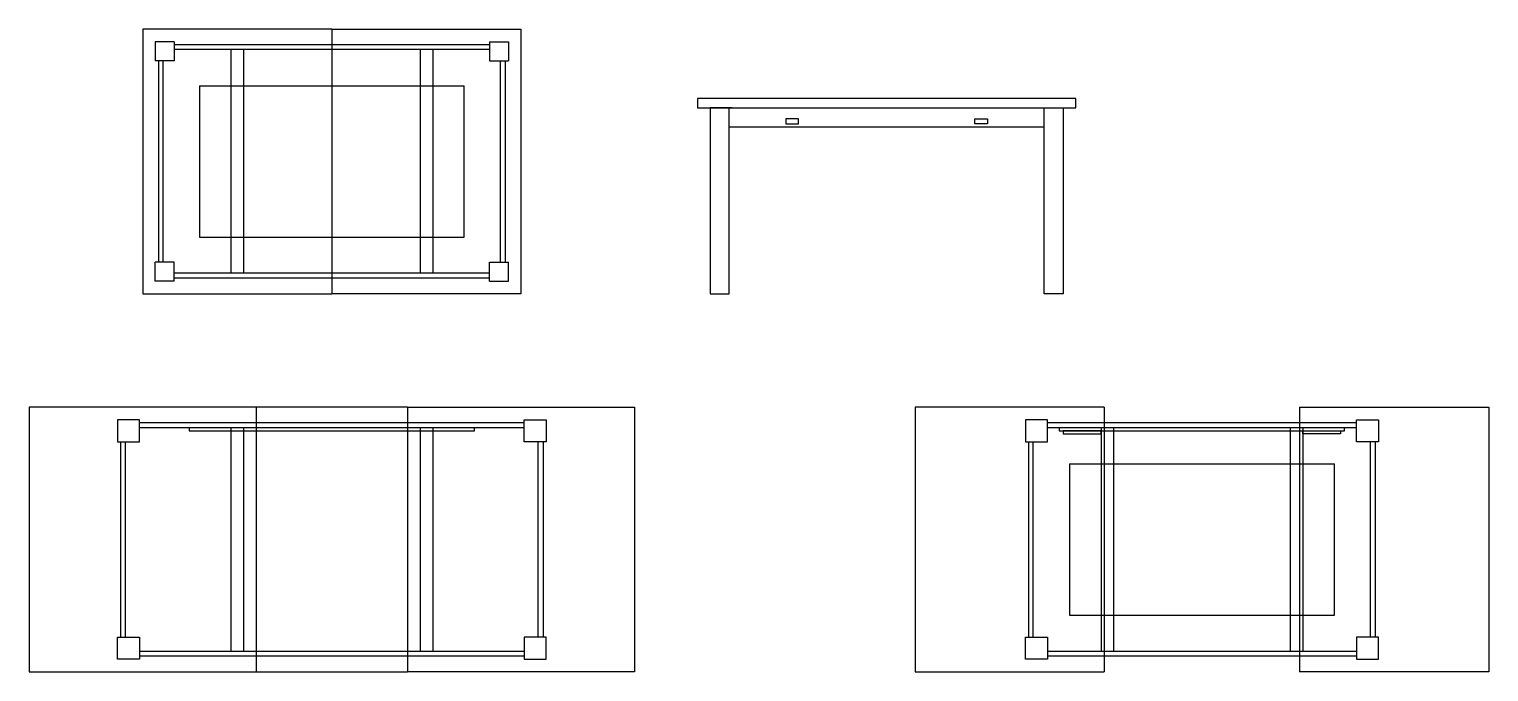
# Model space of a CAD drawing. Header units: inches. Extents: x 0 to 232, y 0 to 102.
import ezdxf

# ---------------------------------------------------------------- set-up
doc = ezdxf.new("R2010")
doc.units = ezdxf.units.IN
doc.layers.add('top', color=7, linetype='CONTINUOUS', lineweight=25, true_color=0x000000)

msp = doc.modelspace()

# ---------------------------------------------------------------- linework, layer by layer
at = {"layer": 'top'}
for p, q in [((48, 102), (18, 102)), ((18, 102), (18, 60)), ((48, 102), (78, 102)), ((48, 102), (48, 60)), ((78, 102), (78, 60)), ((23, 100), (20, 100)), ((20, 100), (20, 97)), ((23, 100), (23, 97)), ((73, 100), (76, 100)), ((73, 100), (73, 97)), ((76, 100), (76, 97)), ((73, 99.5), (23, 99.5)), ((73, 98.75), (23, 98.75)), ((32, 98.75), (32, 63.25)), ((34, 98.75), (34, 63.25)), ((62, 98.75), (62, 63.25)), ((64, 98.75), (64, 63.25)), ((23, 97), (20, 97)), ((20.5, 97), (20.5, 65)), ((21.25, 65), (21.25, 97)), ((73, 97), (76, 97)), ((74.75, 65), (74.75, 97)), ((75.5, 97), (75.5, 65)), ((27, 93), (69, 93)), ((27, 93), (27, 69)), ((69, 69), (69, 93)), ((166, 91), (106, 91)), ((106, 91), (106, 89.5)), ((166, 89.5), (166, 91)), ((106, 89.5), (166, 89.5)), ((111.5, 89.5), (108, 89.5)), ((108, 89.5), (108, 60)), ((111, 60), (111, 89.5)), ((160.5, 89.5), (164, 89.5)), ((161, 60), (161, 89.5)), ((164, 89.5), (164, 60)), ((111, 86.5), (161, 86.5)), ((122, 87.75), (120, 87.75)), ((120, 87.75), (120, 87)), ((120, 87), (122, 87)), ((122, 87), (122, 87.75)), ((150, 87), (150, 87.75)), ((150, 87.75), (152, 87.75)), ((152, 87), (150, 87)), ((152, 87.75), (152, 87)), ((27, 69), (69, 69)), ((20, 62), (20, 65)), ((23, 65), (20, 65)), ((23, 62), (23, 65)), ((73, 62), (73, 65)), ((73, 65), (76, 65)), ((76, 62), (76, 65)), ((73, 63.25), (23, 63.25)), ((23, 62), (20, 62)), ((73, 62.5), (23, 62.5)), ((73, 62), (76, 62)), ((18, 60), (48, 60)), ((78, 60), (48, 60)), ((108, 60), (111, 60)), ((164, 60), (161, 60)), ((36, 42), (0, 42)), ((0, 42), (0, 0)), ((60, 42), (36, 42)), ((36, 42), (36, 0)), ((60, 42), (60, 0)), ((60, 42), (96, 42)), ((96, 42), (96, 0)), ((170.5, 42), (140.5, 42)), ((140.5, 42), (140.5, 0)), ((170.5, 42), (170.5, 0)), ((201.5, 42), (201.5, 0)), ((201.5, 42), (231.5, 42)), ((231.5, 42), (231.5, 0)), ((17.5, 40), (14, 40)), ((14, 40), (14, 36.5)), ((17.5, 36.5), (17.5, 40)), ((78.5, 39.5), (17.5, 39.5)), ((78.5, 40), (82, 40)), ((78.5, 36.5), (78.5, 40)), ((82, 40), (82, 36.5)), ((161.5, 40), (158, 40)), ((158, 40), (158, 36.5)), ((161.5, 36.5), (161.5, 40)), ((210.5, 39.5), (161.5, 39.5)), ((210.5, 36.5), (210.5, 40)), ((210.5, 40), (214, 40)), ((214, 40), (214, 36.5)), ((78.5, 38.75), (17.5, 38.75)), ((70.637795, 38.75), (25.362205, 38.75)), ((25.362205, 38.75), (25.362205, 38.25)), ((25.362205, 38.25), (70.637795, 38.25)), ((32, 38.75), (32, 3.25)), ((34, 38.75), (34, 3.25)), ((62, 38.75), (62, 3.25)), ((64, 38.75), (64, 3.25)), ((70.637795, 38.25), (70.637795, 38.75)), ((210.5, 38.75), (161.5, 38.75)), ((208.637795, 38.75), (163.362205, 38.75)), ((163.362205, 38.75), (163.362205, 38.25)), ((163.362205, 38.25), (208.637795, 38.25)), ((170, 38.25), (164, 38.25)), ((164, 38.25), (164, 37.75)), ((164, 37.75), (170, 37.75)), ((170, 38.75), (170, 3.25)), ((170, 37.75), (170, 38.25)), ((172, 38.75), (172, 3.25)), ((200, 38.75), (200, 3.25)), ((202, 38.75), (202, 3.25)), ((202, 37.75), (202, 38.25)), ((202, 38.25), (208, 38.25)), ((208, 37.75), (202, 37.75)), ((208, 38.25), (208, 37.75)), ((208.637795, 38.25), (208.637795, 38.75)), ((14, 36.5), (17.5, 36.5)), ((14.5, 36.5), (14.5, 5.5)), ((15.25, 5.5), (15.25, 36.5)), ((82, 36.5), (78.5, 36.5)), ((80.75, 5.5), (80.75, 36.5)), ((81.5, 36.5), (81.5, 5.5)), ((158, 36.5), (161.5, 36.5)), ((158.5, 36.5), (158.5, 5.5)), ((159.25, 5.5), (159.25, 36.5)), ((214, 36.5), (210.5, 36.5)), ((212.75, 5.5), (212.75, 36.5)), ((213.5, 36.5), (213.5, 5.5)), ((165, 33), (207, 33)), ((165, 33), (165, 9)), ((207, 9), (207, 33)), ((165, 9), (207, 9)), ((14, 2), (14, 5.5)), ((14, 5.5), (17.5, 5.5)), ((17.5, 5.5), (17.5, 2)), ((82, 5.5), (78.5, 5.5)), ((78.5, 5.5), (78.5, 2)), ((82, 2), (82, 5.5)), ((158, 2), (158, 5.5)), ((158, 5.5), (161.5, 5.5)), ((161.5, 5.5), (161.5, 2)), ((214, 5.5), (210.5, 5.5)), ((210.5, 5.5), (210.5, 2)), ((214, 2), (214, 5.5)), ((78.5, 3.25), (17.5, 3.25)), ((78.5, 2.5), (17.5, 2.5)), ((210.5, 3.25), (161.5, 3.25)), ((210.5, 2.5), (161.5, 2.5)), ((0, 0), (36, 0)), ((17.5, 2), (14, 2)), ((36, 0), (60, 0)), ((96, 0), (60, 0)), ((78.5, 2), (82, 2)), ((140.5, 0), (170.5, 0)), ((161.5, 2), (158, 2)), ((231.5, 0), (201.5, 0)), ((210.5, 2), (214, 2))]:
    msp.add_line(p, q, dxfattribs=at)

doc.saveas('drawing.dxf')
